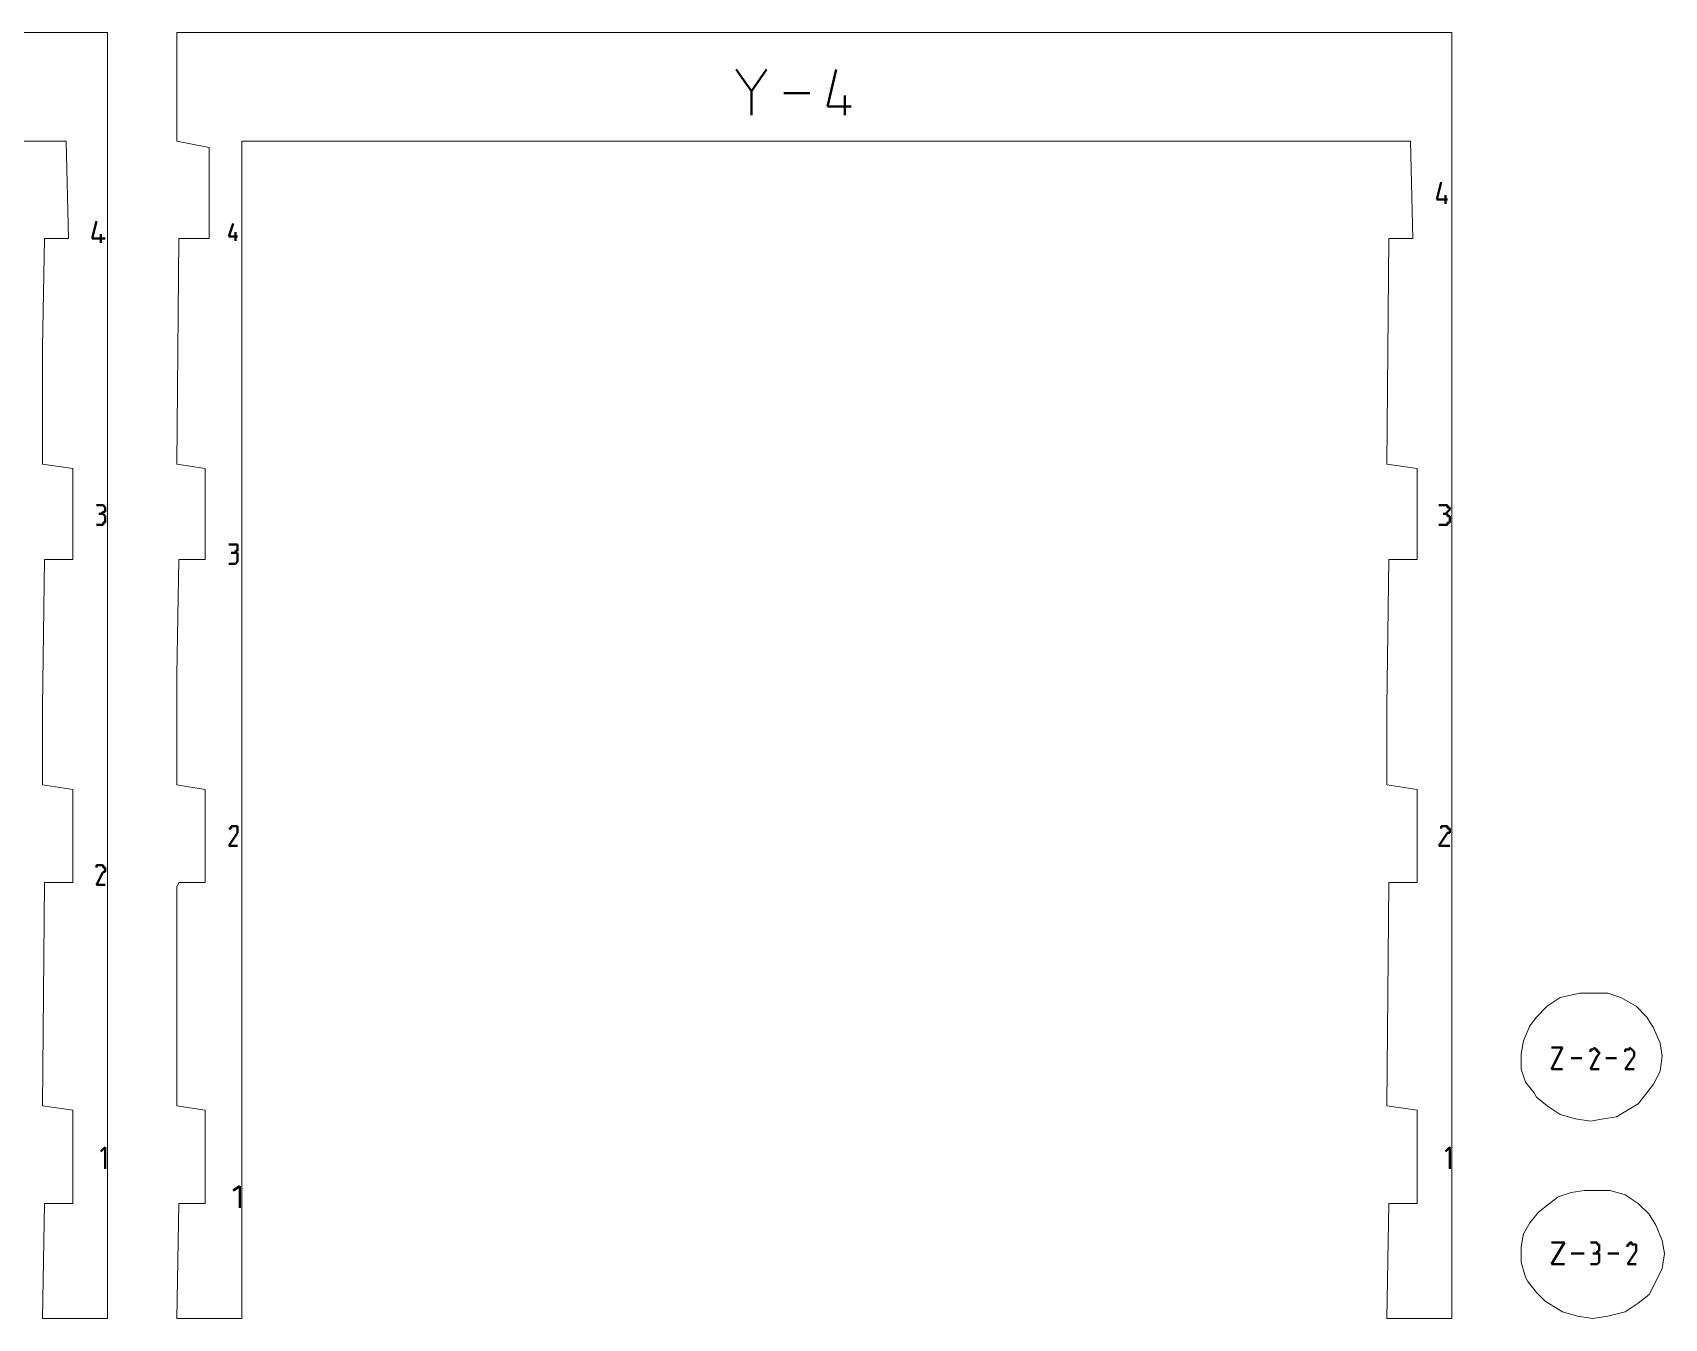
# Model space of a CAD drawing. Header units: centimetres. Extents: x -9.8 to 9.5, y -14.2 to 10.5.
# Drawn here: x 1.95 to 9.48, y -14.16 to -8.23 of the extents above; entities that cross this region are included whole.
import ezdxf

# ---------------------------------------------------------------- set-up
doc = ezdxf.new("R2010")
doc.units = ezdxf.units.CM
doc.header["$MEASUREMENT"] = 0
doc.layers.add('layer 1', color=7, linetype='Continuous')

msp = doc.modelspace()

# ---------------------------------------------------------------- linework, layer by layer
at = {"layer": 'layer 1', "color": 5, "lineweight": 13}
for points in [[(2.29588, -8.23401), (2.29588, -8.23401), (-2.14463, -8.23401), (-2.14463, -8.23401)], [(2.29588, -8.83408), (2.29588, -8.83408), (2.29588, -8.23401), (2.29588, -8.23401)], [(7.05626, -8.23401), (7.05626, -8.23401), (2.61576, -8.23401), (2.61576, -8.23401)], [(2.61576, -8.23401), (2.61576, -8.23401), (2.61576, -8.73407), (2.61576, -8.73407)], [(8.49639, -8.23401), (8.49639, -8.23401), (7.05626, -8.23401), (7.05626, -8.23401)], [(8.49639, -8.75391), (8.49639, -8.75391), (8.49639, -8.23401), (8.49639, -8.23401)], [(-3.28472, -8.73407), (-3.28472, -8.73407), (2.10591, -8.73407), (2.10591, -8.73407)], [(2.10591, -8.73407), (2.10591, -8.73407), (2.1157, -9.18413), (2.1157, -9.18413)], [(2.61576, -8.73407), (2.61576, -8.73407), (2.76578, -8.76397), (2.76578, -8.76397)], [(2.76578, -8.76397), (2.76578, -8.76397), (2.76578, -9.18413), (2.76578, -9.18413)], [(2.9158, -8.82403), (2.9158, -8.82403), (2.9158, -8.73407), (2.9158, -8.73407)], [(2.9158, -8.73407), (2.9158, -8.73407), (8.30615, -8.73407), (8.30615, -8.73407)], [(8.30615, -8.73407), (8.30615, -8.73407), (8.31621, -9.18413), (8.31621, -9.18413)], [(8.49639, -10.58404), (8.49639, -10.58404), (8.49639, -8.75391), (8.49639, -8.75391)], [(2.29588, -10.48402), (2.29588, -10.48402), (2.29588, -8.83408), (2.29588, -8.83408)], [(2.9158, -10.94414), (2.9158, -10.94414), (2.9158, -8.82403), (2.9158, -8.82403)], [(2.00589, -9.18413), (2.00589, -9.18413), (1.99584, -9.68419), (1.99584, -9.68419)], [(2.1157, -9.18413), (2.1157, -9.18413), (2.00589, -9.18413), (2.00589, -9.18413)], [(2.62581, -9.18413), (2.62581, -9.18413), (2.61576, -10.2242), (2.61576, -10.2242)], [(2.76578, -9.18413), (2.76578, -9.18413), (2.62581, -9.18413), (2.62581, -9.18413)], [(8.20614, -9.18413), (8.20614, -9.18413), (8.19635, -10.2242), (8.19635, -10.2242)], [(8.31621, -9.18413), (8.31621, -9.18413), (8.20614, -9.18413), (8.20614, -9.18413)], [(1.99584, -9.68419), (1.99584, -9.68419), (1.99584, -10.2242), (1.99584, -10.2242)], [(1.99584, -10.2242), (1.99584, -10.2242), (2.1358, -10.24405), (2.1358, -10.24405)], [(2.61576, -10.2242), (2.61576, -10.2242), (2.74593, -10.24405), (2.74593, -10.24405)], [(8.19635, -10.2242), (8.19635, -10.2242), (8.33631, -10.24405), (8.33631, -10.24405)], [(2.1358, -10.24405), (2.1358, -10.24405), (2.1358, -10.66421), (2.1358, -10.66421)], [(2.74593, -10.24405), (2.74593, -10.24405), (2.74593, -10.66421), (2.74593, -10.66421)], [(8.33631, -10.24405), (8.33631, -10.24405), (8.33631, -10.66421), (8.33631, -10.66421)], [(2.29588, -11.19417), (2.29588, -11.19417), (2.29588, -10.48402), (2.29588, -10.48402)], [(8.49639, -11.19417), (8.49639, -11.19417), (8.49639, -10.58404), (8.49639, -10.58404)], [(2.00589, -10.66421), (2.00589, -10.66421), (1.99584, -11.34419), (1.99584, -11.34419)], [(2.1358, -10.66421), (2.1358, -10.66421), (2.00589, -10.66421), (2.00589, -10.66421)], [(2.62581, -10.66421), (2.62581, -10.66421), (2.61576, -11.19417), (2.61576, -11.19417)], [(2.74593, -10.66421), (2.74593, -10.66421), (2.62581, -10.66421), (2.62581, -10.66421)], [(8.20614, -10.66421), (8.20614, -10.66421), (8.19635, -11.34419), (8.19635, -11.34419)], [(8.33631, -10.66421), (8.33631, -10.66421), (8.20614, -10.66421), (8.20614, -10.66421)], [(2.9158, -11.34419), (2.9158, -11.34419), (2.9158, -10.94414), (2.9158, -10.94414)], [(2.29588, -11.93421), (2.29588, -11.93421), (2.29588, -11.19417), (2.29588, -11.19417)], [(2.61576, -11.19417), (2.61576, -11.19417), (2.61576, -11.70402), (2.61576, -11.70402)], [(8.49639, -11.82414), (8.49639, -11.82414), (8.49639, -11.19417), (8.49639, -11.19417)], [(1.99584, -11.34419), (1.99584, -11.34419), (1.99584, -11.70402), (1.99584, -11.70402)], [(2.9158, -12.24403), (2.9158, -12.24403), (2.9158, -11.34419), (2.9158, -11.34419)], [(8.19635, -11.34419), (8.19635, -11.34419), (8.19635, -11.70402), (8.19635, -11.70402)], [(1.99584, -11.70402), (1.99584, -11.70402), (2.1358, -11.72413), (2.1358, -11.72413)], [(2.1358, -11.72413), (2.1358, -11.72413), (2.1358, -12.15407), (2.1358, -12.15407)], [(2.61576, -11.70402), (2.61576, -11.70402), (2.74593, -11.72413), (2.74593, -11.72413)], [(2.74593, -11.72413), (2.74593, -11.72413), (2.74593, -12.15407), (2.74593, -12.15407)], [(8.19635, -11.70402), (8.19635, -11.70402), (8.33631, -11.72413), (8.33631, -11.72413)], [(8.33631, -11.72413), (8.33631, -11.72413), (8.33631, -12.15407), (8.33631, -12.15407)], [(8.49639, -13.70427), (8.49639, -13.70427), (8.49639, -11.82414), (8.49639, -11.82414)], [(2.29588, -13.58415), (2.29588, -13.58415), (2.29588, -11.93421), (2.29588, -11.93421)], [(2.00589, -12.15407), (2.00589, -12.15407), (1.99584, -13.1841), (1.99584, -13.1841)], [(2.1358, -12.15407), (2.1358, -12.15407), (2.00589, -12.15407), (2.00589, -12.15407)], [(2.62581, -12.15407), (2.62581, -12.15407), (2.61576, -12.17418), (2.61576, -12.17418)], [(2.61576, -12.17418), (2.61576, -12.17418), (2.61576, -13.1841), (2.61576, -13.1841)], [(2.74593, -12.15407), (2.74593, -12.15407), (2.62581, -12.15407), (2.62581, -12.15407)], [(8.20614, -12.15407), (8.20614, -12.15407), (8.19635, -13.1841), (8.19635, -13.1841)], [(8.33631, -12.15407), (8.33631, -12.15407), (8.20614, -12.15407), (8.20614, -12.15407)], [(2.9158, -14.16411), (2.9158, -14.16411), (2.9158, -12.24403), (2.9158, -12.24403)], [(8.99618, -12.6843), (8.99618, -12.6843), (8.93639, -12.72425), (8.93639, -12.72425)], [(9.08641, -12.66419), (9.08641, -12.66419), (8.99618, -12.6843), (8.99618, -12.6843)], [(9.15626, -12.66419), (9.15626, -12.66419), (9.08641, -12.66419), (9.08641, -12.66419)], [(9.21632, -12.66419), (9.21632, -12.66419), (9.15626, -12.66419), (9.15626, -12.66419)], [(9.27638, -12.6843), (9.27638, -12.6843), (9.21632, -12.66419), (9.21632, -12.66419)], [(9.34623, -12.72425), (9.34623, -12.72425), (9.27638, -12.6843), (9.27638, -12.6843)], [(8.88638, -12.77426), (8.88638, -12.77426), (8.85622, -12.81421), (8.85622, -12.81421)], [(8.93639, -12.72425), (8.93639, -12.72425), (8.88638, -12.77426), (8.88638, -12.77426)], [(9.39623, -12.77426), (9.39623, -12.77426), (9.34623, -12.72425), (9.34623, -12.72425)], [(9.4264, -12.82426), (9.4264, -12.82426), (9.39623, -12.77426), (9.39623, -12.77426)], [(8.85622, -12.81421), (8.85622, -12.81421), (8.82632, -12.88406), (8.82632, -12.88406)], [(9.4563, -12.89411), (9.4563, -12.89411), (9.4264, -12.82426), (9.4264, -12.82426)], [(8.82632, -12.88406), (8.82632, -12.88406), (8.81627, -12.94412), (8.81627, -12.94412)], [(9.46635, -12.95417), (9.46635, -12.95417), (9.4563, -12.89411), (9.4563, -12.89411)], [(8.81627, -12.94412), (8.81627, -12.94412), (8.81627, -13.01424), (8.81627, -13.01424)], [(8.81627, -13.01424), (8.81627, -13.01424), (8.83638, -13.0743), (8.83638, -13.0743)], [(9.4563, -13.02429), (9.4563, -13.02429), (9.46635, -12.95417), (9.46635, -12.95417)], [(8.83638, -13.0743), (8.83638, -13.0743), (8.87633, -13.1243), (8.87633, -13.1243)], [(9.39623, -13.1243), (9.39623, -13.1243), (9.4264, -13.08409), (9.4264, -13.08409)], [(9.4264, -13.08409), (9.4264, -13.08409), (9.4563, -13.02429), (9.4563, -13.02429)], [(8.87633, -13.1243), (8.87633, -13.1243), (8.88638, -13.14415), (8.88638, -13.14415)], [(8.88638, -13.14415), (8.88638, -13.14415), (8.93639, -13.1841), (8.93639, -13.1841)], [(9.35628, -13.17431), (9.35628, -13.17431), (9.39623, -13.1243), (9.39623, -13.1243)], [(1.99584, -13.1841), (1.99584, -13.1841), (2.1358, -13.2042), (2.1358, -13.2042)], [(2.1358, -13.2042), (2.1358, -13.2042), (2.1358, -13.63415), (2.1358, -13.63415)], [(2.61576, -13.1841), (2.61576, -13.1841), (2.74593, -13.2042), (2.74593, -13.2042)], [(2.74593, -13.2042), (2.74593, -13.2042), (2.74593, -13.63415), (2.74593, -13.63415)], [(8.19635, -13.1841), (8.19635, -13.1841), (8.33631, -13.2042), (8.33631, -13.2042)], [(8.33631, -13.2042), (8.33631, -13.2042), (8.33631, -13.63415), (8.33631, -13.63415)], [(8.93639, -13.1841), (8.93639, -13.1841), (8.99618, -13.22431), (8.99618, -13.22431)], [(8.99618, -13.22431), (8.99618, -13.22431), (9.0663, -13.24416), (9.0663, -13.24416)], [(9.0663, -13.24416), (9.0663, -13.24416), (9.13641, -13.25421), (9.13641, -13.25421)], [(9.13641, -13.25421), (9.13641, -13.25421), (9.19621, -13.24416), (9.19621, -13.24416)], [(9.19621, -13.24416), (9.19621, -13.24416), (9.25627, -13.2341), (9.25627, -13.2341)], [(9.25627, -13.2341), (9.25627, -13.2341), (9.30628, -13.2042), (9.30628, -13.2042)], [(9.30628, -13.2042), (9.30628, -13.2042), (9.35628, -13.17431), (9.35628, -13.17431)], [(2.29588, -14.16411), (2.29588, -14.16411), (2.29588, -13.58415), (2.29588, -13.58415)], [(8.9864, -13.60425), (8.9864, -13.60425), (8.94644, -13.63415), (8.94644, -13.63415)], [(9.04619, -13.58415), (9.04619, -13.58415), (8.9864, -13.60425), (8.9864, -13.60425)], [(9.10625, -13.57409), (9.10625, -13.57409), (9.04619, -13.58415), (9.04619, -13.58415)], [(9.16631, -13.57409), (9.16631, -13.57409), (9.10625, -13.57409), (9.10625, -13.57409)], [(9.22637, -13.57409), (9.22637, -13.57409), (9.16631, -13.57409), (9.16631, -13.57409)], [(9.29622, -13.5942), (9.29622, -13.5942), (9.22637, -13.57409), (9.22637, -13.57409)], [(9.35628, -13.63415), (9.35628, -13.63415), (9.29622, -13.5942), (9.29622, -13.5942)], [(2.00589, -13.63415), (2.00589, -13.63415), (1.99584, -14.16411), (1.99584, -14.16411)], [(2.1358, -13.63415), (2.1358, -13.63415), (2.00589, -13.63415), (2.00589, -13.63415)], [(2.62581, -13.63415), (2.62581, -13.63415), (2.61576, -14.16411), (2.61576, -14.16411)], [(2.74593, -13.63415), (2.74593, -13.63415), (2.62581, -13.63415), (2.62581, -13.63415)], [(8.20614, -13.63415), (8.20614, -13.63415), (8.19635, -14.16411), (8.19635, -14.16411)], [(8.33631, -13.63415), (8.33631, -13.63415), (8.20614, -13.63415), (8.20614, -13.63415)], [(8.89644, -13.6741), (8.89644, -13.6741), (8.85622, -13.72411), (8.85622, -13.72411)], [(8.94644, -13.63415), (8.94644, -13.63415), (8.89644, -13.6741), (8.89644, -13.6741)], [(9.40629, -13.68416), (9.40629, -13.68416), (9.35628, -13.63415), (9.35628, -13.63415)], [(9.43645, -13.73417), (9.43645, -13.73417), (9.40629, -13.68416), (9.40629, -13.68416)], [(8.49639, -14.16411), (8.49639, -14.16411), (8.49639, -13.70427), (8.49639, -13.70427)], [(8.85622, -13.72411), (8.85622, -13.72411), (8.82632, -13.77412), (8.82632, -13.77412)], [(9.46635, -13.80428), (9.46635, -13.80428), (9.43645, -13.73417), (9.43645, -13.73417)], [(8.82632, -13.77412), (8.82632, -13.77412), (8.81627, -13.83418), (8.81627, -13.83418)], [(8.81627, -13.83418), (8.81627, -13.83418), (8.81627, -13.90429), (8.81627, -13.90429)], [(9.4764, -13.86434), (9.4764, -13.86434), (9.46635, -13.80428), (9.46635, -13.80428)], [(8.81627, -13.90429), (8.81627, -13.90429), (8.83638, -13.97414), (8.83638, -13.97414)], [(9.46635, -13.93419), (9.46635, -13.93419), (9.4764, -13.86434), (9.4764, -13.86434)], [(8.83638, -13.97414), (8.83638, -13.97414), (8.84643, -13.99425), (8.84643, -13.99425)], [(8.84643, -13.99425), (8.84643, -13.99425), (8.88638, -14.04426), (8.88638, -14.04426)], [(9.40629, -14.05431), (9.40629, -14.05431), (9.43645, -13.99425), (9.43645, -13.99425)], [(9.43645, -13.99425), (9.43645, -13.99425), (9.46635, -13.93419), (9.46635, -13.93419)], [(8.88638, -14.04426), (8.88638, -14.04426), (8.92633, -14.08421), (8.92633, -14.08421)], [(9.35628, -14.09426), (9.35628, -14.09426), (9.40629, -14.05431), (9.40629, -14.05431)], [(8.92633, -14.08421), (8.92633, -14.08421), (9.00624, -14.13422), (9.00624, -14.13422)], [(9.00624, -14.13422), (9.00624, -14.13422), (9.07635, -14.15432), (9.07635, -14.15432)], [(9.21632, -14.15432), (9.21632, -14.15432), (9.29622, -14.13422), (9.29622, -14.13422)], [(9.29622, -14.13422), (9.29622, -14.13422), (9.35628, -14.09426), (9.35628, -14.09426)], [(1.99584, -14.16411), (1.99584, -14.16411), (2.22576, -14.16411), (2.22576, -14.16411)], [(2.22576, -14.16411), (2.22576, -14.16411), (2.29588, -14.16411), (2.29588, -14.16411)], [(2.61576, -14.16411), (2.61576, -14.16411), (2.73588, -14.16411), (2.73588, -14.16411)], [(2.73588, -14.16411), (2.73588, -14.16411), (2.9158, -14.16411), (2.9158, -14.16411)], [(8.19635, -14.16411), (8.19635, -14.16411), (8.42627, -14.16411), (8.42627, -14.16411)], [(8.42627, -14.16411), (8.42627, -14.16411), (8.49639, -14.16411), (8.49639, -14.16411)], [(9.07635, -14.15432), (9.07635, -14.15432), (9.1462, -14.16411), (9.1462, -14.16411)], [(9.1462, -14.16411), (9.1462, -14.16411), (9.21632, -14.15432), (9.21632, -14.15432)]]:
    msp.add_open_spline(points, degree=3, dxfattribs=at)
at = {"layer": 'layer 1', "color": 1, "lineweight": 40}
for points in [[(5.26609, -8.50415), (5.26609, -8.50415), (5.19597, -8.40414), (5.19597, -8.40414)], [(5.33594, -8.40414), (5.33594, -8.40414), (5.26609, -8.50415), (5.26609, -8.50415)], [(5.61613, -8.574), (5.61613, -8.574), (5.65609, -8.40414), (5.65609, -8.40414)], [(5.26609, -8.49409), (5.26609, -8.49409), (5.26609, -8.61395), (5.26609, -8.61395)], [(5.53596, -8.51394), (5.53596, -8.51394), (5.41611, -8.51394), (5.41611, -8.51394)], [(5.7262, -8.574), (5.7262, -8.574), (5.61613, -8.574), (5.61613, -8.574)], [(5.69604, -8.61395), (5.69604, -8.61395), (5.69604, -8.52399), (5.69604, -8.52399)], [(8.42627, -9.00395), (8.42627, -9.00395), (8.44638, -8.92404), (8.44638, -8.92404)], [(8.47628, -9.00395), (8.47628, -9.00395), (8.42627, -9.00395), (8.42627, -9.00395)], [(8.46623, -9.02405), (8.46623, -9.02405), (8.46623, -8.9841), (8.46623, -8.9841)], [(2.22576, -9.18413), (2.22576, -9.18413), (2.24587, -9.10396), (2.24587, -9.10396)], [(2.26571, -9.20397), (2.26571, -9.20397), (2.26571, -9.16402), (2.26571, -9.16402)], [(2.85574, -9.17407), (2.85574, -9.17407), (2.87584, -9.11401), (2.87584, -9.11401)], [(2.89595, -9.17407), (2.89595, -9.17407), (2.85574, -9.17407), (2.85574, -9.17407)], [(2.8859, -9.19392), (2.8859, -9.19392), (2.8859, -9.15396), (2.8859, -9.15396)], [(2.28582, -9.18413), (2.28582, -9.18413), (2.22576, -9.18413), (2.22576, -9.18413)], [(2.26571, -10.41417), (2.26571, -10.41417), (2.24587, -10.41417), (2.24587, -10.41417)], [(2.26571, -10.45413), (2.26571, -10.45413), (2.25592, -10.45413), (2.25592, -10.45413)], [(2.25592, -10.45413), (2.25592, -10.45413), (2.26571, -10.45413), (2.26571, -10.45413)], [(2.27577, -10.41417), (2.27577, -10.41417), (2.26571, -10.41417), (2.26571, -10.41417)], [(2.26571, -10.41417), (2.26571, -10.41417), (2.26571, -10.41417), (2.26571, -10.41417)], [(2.26571, -10.41417), (2.26571, -10.41417), (2.26571, -10.41417), (2.26571, -10.41417)], [(2.26571, -10.45413), (2.26571, -10.45413), (2.27577, -10.44407), (2.27577, -10.44407)], [(2.27577, -10.45413), (2.27577, -10.45413), (2.26571, -10.45413), (2.26571, -10.45413)], [(2.26571, -10.45413), (2.26571, -10.45413), (2.26571, -10.45413), (2.26571, -10.45413)], [(2.26571, -10.45413), (2.26571, -10.45413), (2.26571, -10.45413), (2.26571, -10.45413)], [(2.26571, -10.45413), (2.26571, -10.45413), (2.26571, -10.45413), (2.26571, -10.45413)], [(2.26571, -10.45413), (2.26571, -10.45413), (2.26571, -10.45413), (2.26571, -10.45413)], [(2.26571, -10.45413), (2.26571, -10.45413), (2.26571, -10.45413), (2.26571, -10.45413)], [(2.28582, -10.42396), (2.28582, -10.42396), (2.27577, -10.41417), (2.27577, -10.41417)], [(2.27577, -10.41417), (2.27577, -10.41417), (2.27577, -10.41417), (2.27577, -10.41417)], [(2.27577, -10.41417), (2.27577, -10.41417), (2.27577, -10.41417), (2.27577, -10.41417)], [(2.27577, -10.44407), (2.27577, -10.44407), (2.27577, -10.44407), (2.27577, -10.44407)], [(2.27577, -10.44407), (2.27577, -10.44407), (2.27577, -10.44407), (2.27577, -10.44407)], [(2.27577, -10.44407), (2.27577, -10.44407), (2.28582, -10.44407), (2.28582, -10.44407)], [(2.28582, -10.46418), (2.28582, -10.46418), (2.27577, -10.45413), (2.27577, -10.45413)], [(2.27577, -10.45413), (2.27577, -10.45413), (2.27577, -10.45413), (2.27577, -10.45413)], [(2.27577, -10.45413), (2.27577, -10.45413), (2.27577, -10.45413), (2.27577, -10.45413)], [(2.28582, -10.43402), (2.28582, -10.43402), (2.28582, -10.42396), (2.28582, -10.42396)], [(2.28582, -10.42396), (2.28582, -10.42396), (2.28582, -10.42396), (2.28582, -10.42396)], [(2.28582, -10.42396), (2.28582, -10.42396), (2.28582, -10.42396), (2.28582, -10.42396)], [(2.28582, -10.44407), (2.28582, -10.44407), (2.28582, -10.43402), (2.28582, -10.43402)], [(2.28582, -10.43402), (2.28582, -10.43402), (2.28582, -10.43402), (2.28582, -10.43402)], [(2.28582, -10.43402), (2.28582, -10.43402), (2.28582, -10.43402), (2.28582, -10.43402)], [(2.28582, -10.43402), (2.28582, -10.43402), (2.28582, -10.43402), (2.28582, -10.43402)], [(8.46623, -10.41417), (8.46623, -10.41417), (8.43633, -10.41417), (8.43633, -10.41417)], [(8.46623, -10.45413), (8.46623, -10.45413), (8.45617, -10.45413), (8.45617, -10.45413)], [(8.45617, -10.45413), (8.45617, -10.45413), (8.46623, -10.45413), (8.46623, -10.45413)], [(8.47628, -10.41417), (8.47628, -10.41417), (8.46623, -10.41417), (8.46623, -10.41417)], [(8.46623, -10.41417), (8.46623, -10.41417), (8.46623, -10.41417), (8.46623, -10.41417)], [(8.46623, -10.41417), (8.46623, -10.41417), (8.46623, -10.41417), (8.46623, -10.41417)], [(8.46623, -10.45413), (8.46623, -10.45413), (8.47628, -10.44407), (8.47628, -10.44407)], [(8.47628, -10.45413), (8.47628, -10.45413), (8.46623, -10.45413), (8.46623, -10.45413)], [(8.46623, -10.45413), (8.46623, -10.45413), (8.46623, -10.45413), (8.46623, -10.45413)], [(8.46623, -10.45413), (8.46623, -10.45413), (8.46623, -10.45413), (8.46623, -10.45413)], [(8.46623, -10.45413), (8.46623, -10.45413), (8.46623, -10.45413), (8.46623, -10.45413)], [(8.46623, -10.45413), (8.46623, -10.45413), (8.46623, -10.45413), (8.46623, -10.45413)], [(8.46623, -10.45413), (8.46623, -10.45413), (8.46623, -10.45413), (8.46623, -10.45413)], [(8.47628, -10.42396), (8.47628, -10.42396), (8.47628, -10.41417), (8.47628, -10.41417)], [(8.47628, -10.41417), (8.47628, -10.41417), (8.47628, -10.41417), (8.47628, -10.41417)], [(8.47628, -10.41417), (8.47628, -10.41417), (8.47628, -10.41417), (8.47628, -10.41417)], [(8.48633, -10.42396), (8.48633, -10.42396), (8.47628, -10.42396), (8.47628, -10.42396)], [(8.47628, -10.44407), (8.47628, -10.44407), (8.48633, -10.43402), (8.48633, -10.43402)], [(8.47628, -10.44407), (8.47628, -10.44407), (8.47628, -10.44407), (8.47628, -10.44407)], [(8.47628, -10.44407), (8.47628, -10.44407), (8.47628, -10.44407), (8.47628, -10.44407)], [(8.47628, -10.44407), (8.47628, -10.44407), (8.47628, -10.44407), (8.47628, -10.44407)], [(8.47628, -10.46418), (8.47628, -10.46418), (8.47628, -10.45413), (8.47628, -10.45413)], [(8.47628, -10.45413), (8.47628, -10.45413), (8.47628, -10.45413), (8.47628, -10.45413)], [(8.47628, -10.45413), (8.47628, -10.45413), (8.47628, -10.45413), (8.47628, -10.45413)], [(8.48633, -10.43402), (8.48633, -10.43402), (8.48633, -10.42396), (8.48633, -10.42396)], [(8.48633, -10.42396), (8.48633, -10.42396), (8.48633, -10.42396), (8.48633, -10.42396)], [(8.48633, -10.43402), (8.48633, -10.43402), (8.48633, -10.43402), (8.48633, -10.43402)], [(8.48633, -10.43402), (8.48633, -10.43402), (8.48633, -10.43402), (8.48633, -10.43402)], [(8.48633, -10.43402), (8.48633, -10.43402), (8.48633, -10.43402), (8.48633, -10.43402)], [(2.24587, -10.50413), (2.24587, -10.50413), (2.26571, -10.50413), (2.26571, -10.50413)], [(2.26571, -10.50413), (2.26571, -10.50413), (2.26571, -10.50413), (2.26571, -10.50413)], [(2.26571, -10.50413), (2.26571, -10.50413), (2.26571, -10.50413), (2.26571, -10.50413)], [(2.26571, -10.50413), (2.26571, -10.50413), (2.26571, -10.50413), (2.26571, -10.50413)], [(2.26571, -10.50413), (2.26571, -10.50413), (2.27577, -10.50413), (2.27577, -10.50413)], [(2.27577, -10.50413), (2.27577, -10.50413), (2.27577, -10.49408), (2.27577, -10.49408)], [(2.27577, -10.49408), (2.27577, -10.49408), (2.27577, -10.49408), (2.27577, -10.49408)], [(2.27577, -10.49408), (2.27577, -10.49408), (2.28582, -10.49408), (2.28582, -10.49408)], [(2.28582, -10.47397), (2.28582, -10.47397), (2.28582, -10.46418), (2.28582, -10.46418)], [(2.28582, -10.46418), (2.28582, -10.46418), (2.28582, -10.46418), (2.28582, -10.46418)], [(2.28582, -10.46418), (2.28582, -10.46418), (2.28582, -10.46418), (2.28582, -10.46418)], [(2.28582, -10.48402), (2.28582, -10.48402), (2.28582, -10.47397), (2.28582, -10.47397)], [(2.28582, -10.47397), (2.28582, -10.47397), (2.28582, -10.47397), (2.28582, -10.47397)], [(2.28582, -10.49408), (2.28582, -10.49408), (2.28582, -10.48402), (2.28582, -10.48402)], [(2.28582, -10.48402), (2.28582, -10.48402), (2.28582, -10.48402), (2.28582, -10.48402)], [(2.28582, -10.49408), (2.28582, -10.49408), (2.28582, -10.49408), (2.28582, -10.49408)], [(8.43633, -10.50413), (8.43633, -10.50413), (8.46623, -10.50413), (8.46623, -10.50413)], [(8.46623, -10.50413), (8.46623, -10.50413), (8.46623, -10.50413), (8.46623, -10.50413)], [(8.46623, -10.50413), (8.46623, -10.50413), (8.46623, -10.50413), (8.46623, -10.50413)], [(8.46623, -10.50413), (8.46623, -10.50413), (8.46623, -10.50413), (8.46623, -10.50413)], [(8.46623, -10.50413), (8.46623, -10.50413), (8.47628, -10.50413), (8.47628, -10.50413)], [(8.48633, -10.46418), (8.48633, -10.46418), (8.47628, -10.46418), (8.47628, -10.46418)], [(8.47628, -10.50413), (8.47628, -10.50413), (8.47628, -10.49408), (8.47628, -10.49408)], [(8.47628, -10.49408), (8.47628, -10.49408), (8.47628, -10.49408), (8.47628, -10.49408)], [(8.47628, -10.49408), (8.47628, -10.49408), (8.47628, -10.49408), (8.47628, -10.49408)], [(8.47628, -10.49408), (8.47628, -10.49408), (8.48633, -10.49408), (8.48633, -10.49408)], [(8.48633, -10.47397), (8.48633, -10.47397), (8.48633, -10.46418), (8.48633, -10.46418)], [(8.48633, -10.46418), (8.48633, -10.46418), (8.48633, -10.46418), (8.48633, -10.46418)], [(8.48633, -10.48402), (8.48633, -10.48402), (8.48633, -10.47397), (8.48633, -10.47397)], [(8.48633, -10.47397), (8.48633, -10.47397), (8.48633, -10.47397), (8.48633, -10.47397)], [(8.48633, -10.49408), (8.48633, -10.49408), (8.48633, -10.48402), (8.48633, -10.48402)], [(8.48633, -10.48402), (8.48633, -10.48402), (8.48633, -10.48402), (8.48633, -10.48402)], [(2.87584, -10.59409), (2.87584, -10.59409), (2.85574, -10.59409), (2.85574, -10.59409)], [(2.8859, -10.59409), (2.8859, -10.59409), (2.87584, -10.59409), (2.87584, -10.59409)], [(2.89595, -10.59409), (2.89595, -10.59409), (2.8859, -10.59409), (2.8859, -10.59409)], [(2.8859, -10.59409), (2.8859, -10.59409), (2.8859, -10.59409), (2.8859, -10.59409)], [(2.8859, -10.59409), (2.8859, -10.59409), (2.8859, -10.59409), (2.8859, -10.59409)], [(2.89595, -10.60414), (2.89595, -10.60414), (2.89595, -10.59409), (2.89595, -10.59409)], [(2.89595, -10.59409), (2.89595, -10.59409), (2.89595, -10.59409), (2.89595, -10.59409)], [(2.89595, -10.6142), (2.89595, -10.6142), (2.89595, -10.60414), (2.89595, -10.60414)], [(2.89595, -10.60414), (2.89595, -10.60414), (2.89595, -10.60414), (2.89595, -10.60414)], [(2.89595, -10.60414), (2.89595, -10.60414), (2.89595, -10.60414), (2.89595, -10.60414)], [(2.85574, -10.68405), (2.85574, -10.68405), (2.87584, -10.68405), (2.87584, -10.68405)], [(2.87584, -10.63404), (2.87584, -10.63404), (2.86579, -10.63404), (2.86579, -10.63404)], [(2.86579, -10.63404), (2.86579, -10.63404), (2.87584, -10.63404), (2.87584, -10.63404)], [(2.8859, -10.63404), (2.8859, -10.63404), (2.87584, -10.63404), (2.87584, -10.63404)], [(2.87584, -10.63404), (2.87584, -10.63404), (2.87584, -10.63404), (2.87584, -10.63404)], [(2.87584, -10.63404), (2.87584, -10.63404), (2.8859, -10.63404), (2.8859, -10.63404)], [(2.87584, -10.68405), (2.87584, -10.68405), (2.87584, -10.68405), (2.87584, -10.68405)], [(2.87584, -10.68405), (2.87584, -10.68405), (2.8859, -10.68405), (2.8859, -10.68405)], [(2.8859, -10.63404), (2.8859, -10.63404), (2.8859, -10.62399), (2.8859, -10.62399)], [(2.8859, -10.62399), (2.8859, -10.62399), (2.89595, -10.62399), (2.89595, -10.62399)], [(2.89595, -10.63404), (2.89595, -10.63404), (2.8859, -10.63404), (2.8859, -10.63404)], [(2.8859, -10.63404), (2.8859, -10.63404), (2.8859, -10.63404), (2.8859, -10.63404)], [(2.8859, -10.63404), (2.8859, -10.63404), (2.8859, -10.63404), (2.8859, -10.63404)], [(2.8859, -10.63404), (2.8859, -10.63404), (2.8859, -10.63404), (2.8859, -10.63404)], [(2.8859, -10.68405), (2.8859, -10.68405), (2.89595, -10.674), (2.89595, -10.674)], [(2.8859, -10.68405), (2.8859, -10.68405), (2.8859, -10.68405), (2.8859, -10.68405)], [(2.8859, -10.68405), (2.8859, -10.68405), (2.8859, -10.68405), (2.8859, -10.68405)], [(2.89595, -10.62399), (2.89595, -10.62399), (2.89595, -10.6142), (2.89595, -10.6142)], [(2.89595, -10.6142), (2.89595, -10.6142), (2.89595, -10.6142), (2.89595, -10.6142)], [(2.89595, -10.6142), (2.89595, -10.6142), (2.89595, -10.6142), (2.89595, -10.6142)], [(2.89595, -10.6142), (2.89595, -10.6142), (2.89595, -10.6142), (2.89595, -10.6142)], [(2.89595, -10.62399), (2.89595, -10.62399), (2.89595, -10.62399), (2.89595, -10.62399)], [(2.89595, -10.62399), (2.89595, -10.62399), (2.89595, -10.62399), (2.89595, -10.62399)], [(2.89595, -10.6441), (2.89595, -10.6441), (2.89595, -10.63404), (2.89595, -10.63404)], [(2.89595, -10.63404), (2.89595, -10.63404), (2.89595, -10.63404), (2.89595, -10.63404)], [(2.89595, -10.65415), (2.89595, -10.65415), (2.89595, -10.6441), (2.89595, -10.6441)], [(2.89595, -10.6441), (2.89595, -10.6441), (2.89595, -10.6441), (2.89595, -10.6441)], [(2.89595, -10.6441), (2.89595, -10.6441), (2.89595, -10.6441), (2.89595, -10.6441)], [(2.89595, -10.66421), (2.89595, -10.66421), (2.89595, -10.65415), (2.89595, -10.65415)], [(2.89595, -10.65415), (2.89595, -10.65415), (2.89595, -10.65415), (2.89595, -10.65415)], [(2.89595, -10.674), (2.89595, -10.674), (2.89595, -10.66421), (2.89595, -10.66421)], [(2.89595, -10.66421), (2.89595, -10.66421), (2.89595, -10.66421), (2.89595, -10.66421)], [(2.89595, -10.674), (2.89595, -10.674), (2.89595, -10.674), (2.89595, -10.674)], [(2.89595, -10.674), (2.89595, -10.674), (2.89595, -10.674), (2.89595, -10.674)], [(2.89595, -10.674), (2.89595, -10.674), (2.89595, -10.674), (2.89595, -10.674)], [(2.86579, -11.90404), (2.86579, -11.90404), (2.85574, -11.90404), (2.85574, -11.90404)], [(2.85574, -11.98421), (2.85574, -11.98421), (2.89595, -11.92415), (2.89595, -11.92415)], [(2.87584, -11.89425), (2.87584, -11.89425), (2.86579, -11.89425), (2.86579, -11.89425)], [(2.86579, -11.89425), (2.86579, -11.89425), (2.86579, -11.89425), (2.86579, -11.89425)], [(2.86579, -11.89425), (2.86579, -11.89425), (2.86579, -11.90404), (2.86579, -11.90404)], [(2.86579, -11.90404), (2.86579, -11.90404), (2.86579, -11.90404), (2.86579, -11.90404)], [(2.8859, -11.89425), (2.8859, -11.89425), (2.87584, -11.89425), (2.87584, -11.89425)], [(2.87584, -11.89425), (2.87584, -11.89425), (2.87584, -11.89425), (2.87584, -11.89425)], [(2.87584, -11.89425), (2.87584, -11.89425), (2.87584, -11.89425), (2.87584, -11.89425)], [(2.89595, -11.89425), (2.89595, -11.89425), (2.8859, -11.89425), (2.8859, -11.89425)], [(2.8859, -11.89425), (2.8859, -11.89425), (2.8859, -11.89425), (2.8859, -11.89425)], [(2.8859, -11.89425), (2.8859, -11.89425), (2.8859, -11.89425), (2.8859, -11.89425)], [(2.8859, -11.89425), (2.8859, -11.89425), (2.8859, -11.89425), (2.8859, -11.89425)], [(2.89595, -11.90404), (2.89595, -11.90404), (2.89595, -11.89425), (2.89595, -11.89425)], [(2.89595, -11.9141), (2.89595, -11.9141), (2.89595, -11.90404), (2.89595, -11.90404)], [(2.89595, -11.90404), (2.89595, -11.90404), (2.89595, -11.90404), (2.89595, -11.90404)], [(2.89595, -11.90404), (2.89595, -11.90404), (2.89595, -11.90404), (2.89595, -11.90404)], [(2.89595, -11.92415), (2.89595, -11.92415), (2.89595, -11.9141), (2.89595, -11.9141)], [(2.89595, -11.9141), (2.89595, -11.9141), (2.89595, -11.9141), (2.89595, -11.9141)], [(2.89595, -11.9141), (2.89595, -11.9141), (2.89595, -11.9141), (2.89595, -11.9141)], [(2.89595, -11.92415), (2.89595, -11.92415), (2.89595, -11.92415), (2.89595, -11.92415)], [(2.89595, -11.92415), (2.89595, -11.92415), (2.89595, -11.92415), (2.89595, -11.92415)], [(2.89595, -11.92415), (2.89595, -11.92415), (2.89595, -11.92415), (2.89595, -11.92415)], [(2.89595, -11.92415), (2.89595, -11.92415), (2.89595, -11.92415), (2.89595, -11.92415)], [(2.89595, -11.92415), (2.89595, -11.92415), (2.89595, -11.92415), (2.89595, -11.92415)], [(2.89595, -11.92415), (2.89595, -11.92415), (2.89595, -11.92415), (2.89595, -11.92415)], [(2.89595, -11.92415), (2.89595, -11.92415), (2.89595, -11.92415), (2.89595, -11.92415)], [(2.89595, -11.92415), (2.89595, -11.92415), (2.89595, -11.92415), (2.89595, -11.92415)], [(2.89595, -11.92415), (2.89595, -11.92415), (2.89595, -11.92415), (2.89595, -11.92415)], [(2.89595, -11.92415), (2.89595, -11.92415), (2.89595, -11.92415), (2.89595, -11.92415)], [(2.89595, -11.92415), (2.89595, -11.92415), (2.89595, -11.92415), (2.89595, -11.92415)], [(2.89595, -11.92415), (2.89595, -11.92415), (2.89595, -11.92415), (2.89595, -11.92415)], [(8.43633, -11.98421), (8.43633, -11.98421), (8.47628, -11.92415), (8.47628, -11.92415)], [(8.45617, -11.89425), (8.45617, -11.89425), (8.44638, -11.89425), (8.44638, -11.89425)], [(8.44638, -11.89425), (8.44638, -11.89425), (8.44638, -11.90404), (8.44638, -11.90404)], [(8.44638, -11.90404), (8.44638, -11.90404), (8.44638, -11.90404), (8.44638, -11.90404)], [(8.44638, -11.90404), (8.44638, -11.90404), (8.44638, -11.90404), (8.44638, -11.90404)], [(8.46623, -11.89425), (8.46623, -11.89425), (8.45617, -11.89425), (8.45617, -11.89425)], [(8.45617, -11.89425), (8.45617, -11.89425), (8.45617, -11.89425), (8.45617, -11.89425)], [(8.45617, -11.89425), (8.45617, -11.89425), (8.45617, -11.89425), (8.45617, -11.89425)], [(8.47628, -11.89425), (8.47628, -11.89425), (8.46623, -11.89425), (8.46623, -11.89425)], [(8.46623, -11.89425), (8.46623, -11.89425), (8.46623, -11.89425), (8.46623, -11.89425)], [(8.46623, -11.89425), (8.46623, -11.89425), (8.46623, -11.89425), (8.46623, -11.89425)], [(8.47628, -11.90404), (8.47628, -11.90404), (8.47628, -11.89425), (8.47628, -11.89425)], [(8.47628, -11.89425), (8.47628, -11.89425), (8.47628, -11.89425), (8.47628, -11.89425)], [(8.47628, -11.89425), (8.47628, -11.89425), (8.47628, -11.89425), (8.47628, -11.89425)], [(8.48633, -11.90404), (8.48633, -11.90404), (8.47628, -11.90404), (8.47628, -11.90404)], [(8.47628, -11.90404), (8.47628, -11.90404), (8.47628, -11.90404), (8.47628, -11.90404)], [(8.47628, -11.92415), (8.47628, -11.92415), (8.47628, -11.92415), (8.47628, -11.92415)], [(8.47628, -11.92415), (8.47628, -11.92415), (8.47628, -11.92415), (8.47628, -11.92415)], [(8.47628, -11.92415), (8.47628, -11.92415), (8.47628, -11.92415), (8.47628, -11.92415)], [(8.47628, -11.92415), (8.47628, -11.92415), (8.47628, -11.92415), (8.47628, -11.92415)], [(8.47628, -11.92415), (8.47628, -11.92415), (8.47628, -11.92415), (8.47628, -11.92415)], [(8.47628, -11.92415), (8.47628, -11.92415), (8.47628, -11.92415), (8.47628, -11.92415)], [(8.47628, -11.92415), (8.47628, -11.92415), (8.47628, -11.92415), (8.47628, -11.92415)], [(8.47628, -11.92415), (8.47628, -11.92415), (8.47628, -11.92415), (8.47628, -11.92415)], [(8.47628, -11.92415), (8.47628, -11.92415), (8.47628, -11.92415), (8.47628, -11.92415)], [(8.47628, -11.92415), (8.47628, -11.92415), (8.47628, -11.92415), (8.47628, -11.92415)], [(8.47628, -11.92415), (8.47628, -11.92415), (8.47628, -11.92415), (8.47628, -11.92415)], [(8.47628, -11.92415), (8.47628, -11.92415), (8.48633, -11.92415), (8.48633, -11.92415)], [(8.48633, -11.9141), (8.48633, -11.9141), (8.48633, -11.90404), (8.48633, -11.90404)], [(8.48633, -11.90404), (8.48633, -11.90404), (8.48633, -11.90404), (8.48633, -11.90404)], [(8.48633, -11.92415), (8.48633, -11.92415), (8.48633, -11.9141), (8.48633, -11.9141)], [(8.48633, -11.9141), (8.48633, -11.9141), (8.48633, -11.9141), (8.48633, -11.9141)], [(2.89595, -11.98421), (2.89595, -11.98421), (2.85574, -11.98421), (2.85574, -11.98421)], [(8.48633, -11.98421), (8.48633, -11.98421), (8.43633, -11.98421), (8.43633, -11.98421)], [(2.25592, -12.07417), (2.25592, -12.07417), (2.24587, -12.07417), (2.24587, -12.07417)], [(2.24587, -12.07417), (2.24587, -12.07417), (2.24587, -12.08422), (2.24587, -12.08422)], [(2.24587, -12.08422), (2.24587, -12.08422), (2.24587, -12.08422), (2.24587, -12.08422)], [(2.24587, -12.08422), (2.24587, -12.08422), (2.24587, -12.08422), (2.24587, -12.08422)], [(2.24587, -12.16413), (2.24587, -12.16413), (2.27577, -12.10407), (2.27577, -12.10407)], [(2.26571, -12.07417), (2.26571, -12.07417), (2.25592, -12.07417), (2.25592, -12.07417)], [(2.25592, -12.07417), (2.25592, -12.07417), (2.25592, -12.07417), (2.25592, -12.07417)], [(2.25592, -12.07417), (2.25592, -12.07417), (2.25592, -12.07417), (2.25592, -12.07417)], [(2.27577, -12.07417), (2.27577, -12.07417), (2.26571, -12.07417), (2.26571, -12.07417)], [(2.26571, -12.07417), (2.26571, -12.07417), (2.26571, -12.07417), (2.26571, -12.07417)], [(2.26571, -12.07417), (2.26571, -12.07417), (2.26571, -12.07417), (2.26571, -12.07417)], [(2.27577, -12.08422), (2.27577, -12.08422), (2.27577, -12.07417), (2.27577, -12.07417)], [(2.27577, -12.07417), (2.27577, -12.07417), (2.27577, -12.07417), (2.27577, -12.07417)], [(2.27577, -12.07417), (2.27577, -12.07417), (2.27577, -12.07417), (2.27577, -12.07417)], [(2.28582, -12.08422), (2.28582, -12.08422), (2.27577, -12.08422), (2.27577, -12.08422)], [(2.27577, -12.10407), (2.27577, -12.10407), (2.27577, -12.10407), (2.27577, -12.10407)], [(2.27577, -12.10407), (2.27577, -12.10407), (2.27577, -12.10407), (2.27577, -12.10407)], [(2.27577, -12.10407), (2.27577, -12.10407), (2.27577, -12.10407), (2.27577, -12.10407)], [(2.27577, -12.10407), (2.27577, -12.10407), (2.27577, -12.10407), (2.27577, -12.10407)], [(2.27577, -12.10407), (2.27577, -12.10407), (2.27577, -12.10407), (2.27577, -12.10407)], [(2.27577, -12.10407), (2.27577, -12.10407), (2.27577, -12.10407), (2.27577, -12.10407)], [(2.27577, -12.10407), (2.27577, -12.10407), (2.27577, -12.10407), (2.27577, -12.10407)], [(2.27577, -12.10407), (2.27577, -12.10407), (2.28582, -12.10407), (2.28582, -12.10407)], [(2.28582, -12.09428), (2.28582, -12.09428), (2.28582, -12.08422), (2.28582, -12.08422)], [(2.28582, -12.08422), (2.28582, -12.08422), (2.28582, -12.08422), (2.28582, -12.08422)], [(2.28582, -12.10407), (2.28582, -12.10407), (2.28582, -12.09428), (2.28582, -12.09428)], [(2.28582, -12.09428), (2.28582, -12.09428), (2.28582, -12.09428), (2.28582, -12.09428)], [(2.28582, -12.09428), (2.28582, -12.09428), (2.28582, -12.09428), (2.28582, -12.09428)], [(2.28582, -12.10407), (2.28582, -12.10407), (2.28582, -12.10407), (2.28582, -12.10407)], [(2.28582, -12.10407), (2.28582, -12.10407), (2.28582, -12.10407), (2.28582, -12.10407)], [(2.28582, -12.10407), (2.28582, -12.10407), (2.28582, -12.10407), (2.28582, -12.10407)], [(2.28582, -12.10407), (2.28582, -12.10407), (2.28582, -12.10407), (2.28582, -12.10407)], [(2.28582, -12.16413), (2.28582, -12.16413), (2.24587, -12.16413), (2.24587, -12.16413)], [(8.95623, -13.01424), (8.95623, -13.01424), (9.00624, -12.91422), (9.00624, -12.91422)], [(9.00624, -12.91422), (9.00624, -12.91422), (8.95623, -12.91422), (8.95623, -12.91422)], [(9.1462, -12.92428), (9.1462, -12.92428), (9.13641, -12.92428), (9.13641, -12.92428)], [(9.13641, -12.92428), (9.13641, -12.92428), (9.13641, -12.92428), (9.13641, -12.92428)], [(9.13641, -12.92428), (9.13641, -12.92428), (9.13641, -12.93407), (9.13641, -12.93407)], [(9.13641, -12.93407), (9.13641, -12.93407), (9.13641, -12.93407), (9.13641, -12.93407)], [(9.15626, -12.91422), (9.15626, -12.91422), (9.1462, -12.92428), (9.1462, -12.92428)], [(9.1462, -12.92428), (9.1462, -12.92428), (9.1462, -12.92428), (9.1462, -12.92428)], [(9.1462, -12.92428), (9.1462, -12.92428), (9.1462, -12.92428), (9.1462, -12.92428)], [(9.15626, -12.92428), (9.15626, -12.92428), (9.15626, -12.91422), (9.15626, -12.91422)], [(9.15626, -12.91422), (9.15626, -12.91422), (9.15626, -12.91422), (9.15626, -12.91422)], [(9.16631, -12.92428), (9.16631, -12.92428), (9.15626, -12.92428), (9.15626, -12.92428)], [(9.16631, -12.93407), (9.16631, -12.93407), (9.16631, -12.92428), (9.16631, -12.92428)], [(9.16631, -12.92428), (9.16631, -12.92428), (9.16631, -12.92428), (9.16631, -12.92428)], [(9.16631, -12.92428), (9.16631, -12.92428), (9.16631, -12.92428), (9.16631, -12.92428)], [(9.16631, -12.92428), (9.16631, -12.92428), (9.16631, -12.92428), (9.16631, -12.92428)], [(9.17637, -12.93407), (9.17637, -12.93407), (9.16631, -12.93407), (9.16631, -12.93407)], [(9.17637, -12.94412), (9.17637, -12.94412), (9.17637, -12.93407), (9.17637, -12.93407)], [(9.17637, -12.93407), (9.17637, -12.93407), (9.17637, -12.93407), (9.17637, -12.93407)], [(9.30628, -12.92428), (9.30628, -12.92428), (9.29622, -12.92428), (9.29622, -12.92428)], [(9.29622, -12.92428), (9.29622, -12.92428), (9.29622, -12.93407), (9.29622, -12.93407)], [(9.29622, -12.93407), (9.29622, -12.93407), (9.29622, -12.93407), (9.29622, -12.93407)], [(9.31633, -12.92428), (9.31633, -12.92428), (9.30628, -12.92428), (9.30628, -12.92428)], [(9.30628, -12.92428), (9.30628, -12.92428), (9.30628, -12.92428), (9.30628, -12.92428)], [(9.30628, -12.92428), (9.30628, -12.92428), (9.30628, -12.92428), (9.30628, -12.92428)], [(9.32638, -12.92428), (9.32638, -12.92428), (9.31633, -12.91422), (9.31633, -12.91422)], [(9.31633, -12.91422), (9.31633, -12.91422), (9.31633, -12.91422), (9.31633, -12.91422)], [(9.31633, -12.91422), (9.31633, -12.91422), (9.31633, -12.92428), (9.31633, -12.92428)], [(9.33644, -12.93407), (9.33644, -12.93407), (9.32638, -12.92428), (9.32638, -12.92428)], [(9.32638, -12.92428), (9.32638, -12.92428), (9.32638, -12.92428), (9.32638, -12.92428)], [(9.32638, -12.92428), (9.32638, -12.92428), (9.32638, -12.92428), (9.32638, -12.92428)], [(9.32638, -12.92428), (9.32638, -12.92428), (9.32638, -12.92428), (9.32638, -12.92428)], [(9.32638, -12.92428), (9.32638, -12.92428), (9.32638, -12.92428), (9.32638, -12.92428)], [(9.33644, -12.94412), (9.33644, -12.94412), (9.33644, -12.93407), (9.33644, -12.93407)], [(9.33644, -12.93407), (9.33644, -12.93407), (9.33644, -12.93407), (9.33644, -12.93407)], [(9.33644, -12.93407), (9.33644, -12.93407), (9.33644, -12.93407), (9.33644, -12.93407)], [(9.00624, -13.01424), (9.00624, -13.01424), (8.95623, -13.01424), (8.95623, -13.01424)], [(9.0962, -12.96423), (9.0962, -12.96423), (9.04619, -12.96423), (9.04619, -12.96423)], [(9.13641, -13.01424), (9.13641, -13.01424), (9.16631, -12.95417), (9.16631, -12.95417)], [(9.17637, -13.01424), (9.17637, -13.01424), (9.13641, -13.01424), (9.13641, -13.01424)], [(9.16631, -12.95417), (9.16631, -12.95417), (9.17637, -12.94412), (9.17637, -12.94412)], [(9.16631, -12.95417), (9.16631, -12.95417), (9.16631, -12.95417), (9.16631, -12.95417)], [(9.16631, -12.95417), (9.16631, -12.95417), (9.16631, -12.95417), (9.16631, -12.95417)], [(9.16631, -12.95417), (9.16631, -12.95417), (9.16631, -12.95417), (9.16631, -12.95417)], [(9.16631, -12.95417), (9.16631, -12.95417), (9.16631, -12.95417), (9.16631, -12.95417)], [(9.16631, -12.95417), (9.16631, -12.95417), (9.16631, -12.95417), (9.16631, -12.95417)], [(9.16631, -12.95417), (9.16631, -12.95417), (9.16631, -12.95417), (9.16631, -12.95417)], [(9.16631, -12.95417), (9.16631, -12.95417), (9.16631, -12.95417), (9.16631, -12.95417)], [(9.16631, -12.95417), (9.16631, -12.95417), (9.16631, -12.95417), (9.16631, -12.95417)], [(9.16631, -12.95417), (9.16631, -12.95417), (9.16631, -12.95417), (9.16631, -12.95417)], [(9.16631, -12.95417), (9.16631, -12.95417), (9.16631, -12.95417), (9.16631, -12.95417)], [(9.16631, -12.95417), (9.16631, -12.95417), (9.16631, -12.95417), (9.16631, -12.95417)], [(9.17637, -12.94412), (9.17637, -12.94412), (9.17637, -12.94412), (9.17637, -12.94412)], [(9.17637, -12.94412), (9.17637, -12.94412), (9.17637, -12.94412), (9.17637, -12.94412)], [(9.25627, -12.96423), (9.25627, -12.96423), (9.20626, -12.96423), (9.20626, -12.96423)], [(9.29622, -13.01424), (9.29622, -13.01424), (9.33644, -12.95417), (9.33644, -12.95417)], [(9.33644, -13.01424), (9.33644, -13.01424), (9.29622, -13.01424), (9.29622, -13.01424)], [(9.33644, -12.95417), (9.33644, -12.95417), (9.33644, -12.94412), (9.33644, -12.94412)], [(9.33644, -12.94412), (9.33644, -12.94412), (9.33644, -12.94412), (9.33644, -12.94412)], [(9.33644, -12.94412), (9.33644, -12.94412), (9.33644, -12.94412), (9.33644, -12.94412)], [(9.33644, -12.95417), (9.33644, -12.95417), (9.33644, -12.95417), (9.33644, -12.95417)], [(9.33644, -12.95417), (9.33644, -12.95417), (9.33644, -12.95417), (9.33644, -12.95417)], [(9.33644, -12.95417), (9.33644, -12.95417), (9.33644, -12.95417), (9.33644, -12.95417)], [(9.33644, -12.95417), (9.33644, -12.95417), (9.33644, -12.95417), (9.33644, -12.95417)], [(9.33644, -12.95417), (9.33644, -12.95417), (9.33644, -12.95417), (9.33644, -12.95417)], [(9.33644, -12.95417), (9.33644, -12.95417), (9.33644, -12.95417), (9.33644, -12.95417)], [(9.33644, -12.95417), (9.33644, -12.95417), (9.33644, -12.95417), (9.33644, -12.95417)], [(9.33644, -12.95417), (9.33644, -12.95417), (9.33644, -12.95417), (9.33644, -12.95417)], [(9.33644, -12.95417), (9.33644, -12.95417), (9.33644, -12.95417), (9.33644, -12.95417)], [(9.33644, -12.95417), (9.33644, -12.95417), (9.33644, -12.95417), (9.33644, -12.95417)], [(9.33644, -12.95417), (9.33644, -12.95417), (9.33644, -12.95417), (9.33644, -12.95417)], [(2.28582, -13.37407), (2.28582, -13.37407), (2.26571, -13.39418), (2.26571, -13.39418)], [(2.28582, -13.47408), (2.28582, -13.47408), (2.28582, -13.37407), (2.28582, -13.37407)], [(8.48633, -13.37407), (8.48633, -13.37407), (8.46623, -13.39418), (8.46623, -13.39418)], [(8.48633, -13.47408), (8.48633, -13.47408), (8.48633, -13.37407), (8.48633, -13.37407)], [(2.90574, -13.55425), (2.90574, -13.55425), (2.87584, -13.57409), (2.87584, -13.57409)], [(2.90574, -13.65426), (2.90574, -13.65426), (2.90574, -13.55425), (2.90574, -13.55425)], [(8.95623, -13.91435), (8.95623, -13.91435), (9.01629, -13.81433), (9.01629, -13.81433)], [(9.01629, -13.81433), (9.01629, -13.81433), (8.95623, -13.81433), (8.95623, -13.81433)], [(9.15626, -13.81433), (9.15626, -13.81433), (9.13641, -13.81433), (9.13641, -13.81433)], [(9.16631, -13.81433), (9.16631, -13.81433), (9.15626, -13.81433), (9.15626, -13.81433)], [(9.16631, -13.82412), (9.16631, -13.82412), (9.16631, -13.81433), (9.16631, -13.81433)], [(9.17637, -13.82412), (9.17637, -13.82412), (9.16631, -13.82412), (9.16631, -13.82412)], [(9.16631, -13.82412), (9.16631, -13.82412), (9.16631, -13.82412), (9.16631, -13.82412)], [(9.17637, -13.83418), (9.17637, -13.83418), (9.17637, -13.82412), (9.17637, -13.82412)], [(9.17637, -13.82412), (9.17637, -13.82412), (9.17637, -13.82412), (9.17637, -13.82412)], [(9.17637, -13.82412), (9.17637, -13.82412), (9.17637, -13.82412), (9.17637, -13.82412)], [(9.17637, -13.84423), (9.17637, -13.84423), (9.17637, -13.83418), (9.17637, -13.83418)], [(9.17637, -13.83418), (9.17637, -13.83418), (9.17637, -13.83418), (9.17637, -13.83418)], [(9.17637, -13.85429), (9.17637, -13.85429), (9.17637, -13.84423), (9.17637, -13.84423)], [(9.17637, -13.84423), (9.17637, -13.84423), (9.17637, -13.84423), (9.17637, -13.84423)], [(9.17637, -13.84423), (9.17637, -13.84423), (9.17637, -13.84423), (9.17637, -13.84423)], [(9.17637, -13.84423), (9.17637, -13.84423), (9.17637, -13.84423), (9.17637, -13.84423)], [(9.31633, -13.82412), (9.31633, -13.82412), (9.30628, -13.82412), (9.30628, -13.82412)], [(9.30628, -13.82412), (9.30628, -13.82412), (9.30628, -13.82412), (9.30628, -13.82412)], [(9.30628, -13.82412), (9.30628, -13.82412), (9.30628, -13.82412), (9.30628, -13.82412)], [(9.30628, -13.82412), (9.30628, -13.82412), (9.30628, -13.83418), (9.30628, -13.83418)], [(9.32638, -13.81433), (9.32638, -13.81433), (9.31633, -13.81433), (9.31633, -13.81433)], [(9.31633, -13.81433), (9.31633, -13.81433), (9.31633, -13.82412), (9.31633, -13.82412)], [(9.31633, -13.82412), (9.31633, -13.82412), (9.31633, -13.82412), (9.31633, -13.82412)], [(9.32638, -13.82412), (9.32638, -13.82412), (9.32638, -13.81433), (9.32638, -13.81433)], [(9.32638, -13.81433), (9.32638, -13.81433), (9.32638, -13.81433), (9.32638, -13.81433)], [(9.33644, -13.82412), (9.33644, -13.82412), (9.32638, -13.82412), (9.32638, -13.82412)], [(9.34623, -13.82412), (9.34623, -13.82412), (9.33644, -13.82412), (9.33644, -13.82412)], [(9.33644, -13.82412), (9.33644, -13.82412), (9.33644, -13.82412), (9.33644, -13.82412)], [(9.33644, -13.82412), (9.33644, -13.82412), (9.33644, -13.82412), (9.33644, -13.82412)], [(9.33644, -13.82412), (9.33644, -13.82412), (9.33644, -13.82412), (9.33644, -13.82412)], [(9.34623, -13.83418), (9.34623, -13.83418), (9.34623, -13.82412), (9.34623, -13.82412)], [(9.34623, -13.84423), (9.34623, -13.84423), (9.34623, -13.83418), (9.34623, -13.83418)], [(9.34623, -13.83418), (9.34623, -13.83418), (9.34623, -13.83418), (9.34623, -13.83418)], [(9.34623, -13.85429), (9.34623, -13.85429), (9.34623, -13.84423), (9.34623, -13.84423)], [(9.34623, -13.84423), (9.34623, -13.84423), (9.34623, -13.84423), (9.34623, -13.84423)], [(9.34623, -13.84423), (9.34623, -13.84423), (9.34623, -13.84423), (9.34623, -13.84423)], [(9.01629, -13.91435), (9.01629, -13.91435), (8.95623, -13.91435), (8.95623, -13.91435)], [(9.10625, -13.86434), (9.10625, -13.86434), (9.04619, -13.86434), (9.04619, -13.86434)], [(9.13641, -13.91435), (9.13641, -13.91435), (9.15626, -13.91435), (9.15626, -13.91435)], [(9.15626, -13.86434), (9.15626, -13.86434), (9.1462, -13.86434), (9.1462, -13.86434)], [(9.1462, -13.86434), (9.1462, -13.86434), (9.15626, -13.86434), (9.15626, -13.86434)], [(9.16631, -13.86434), (9.16631, -13.86434), (9.15626, -13.86434), (9.15626, -13.86434)], [(9.15626, -13.86434), (9.15626, -13.86434), (9.15626, -13.86434), (9.15626, -13.86434)], [(9.15626, -13.86434), (9.15626, -13.86434), (9.16631, -13.86434), (9.16631, -13.86434)], [(9.15626, -13.91435), (9.15626, -13.91435), (9.15626, -13.91435), (9.15626, -13.91435)], [(9.15626, -13.91435), (9.15626, -13.91435), (9.16631, -13.91435), (9.16631, -13.91435)], [(9.16631, -13.86434), (9.16631, -13.86434), (9.16631, -13.85429), (9.16631, -13.85429)], [(9.16631, -13.85429), (9.16631, -13.85429), (9.17637, -13.85429), (9.17637, -13.85429)], [(9.17637, -13.86434), (9.17637, -13.86434), (9.16631, -13.86434), (9.16631, -13.86434)], [(9.16631, -13.86434), (9.16631, -13.86434), (9.16631, -13.86434), (9.16631, -13.86434)], [(9.16631, -13.86434), (9.16631, -13.86434), (9.16631, -13.86434), (9.16631, -13.86434)], [(9.16631, -13.86434), (9.16631, -13.86434), (9.16631, -13.86434), (9.16631, -13.86434)], [(9.16631, -13.91435), (9.16631, -13.91435), (9.17637, -13.90429), (9.17637, -13.90429)], [(9.16631, -13.91435), (9.16631, -13.91435), (9.16631, -13.91435), (9.16631, -13.91435)], [(9.16631, -13.91435), (9.16631, -13.91435), (9.16631, -13.91435), (9.16631, -13.91435)], [(9.17637, -13.85429), (9.17637, -13.85429), (9.17637, -13.85429), (9.17637, -13.85429)], [(9.17637, -13.85429), (9.17637, -13.85429), (9.17637, -13.85429), (9.17637, -13.85429)], [(9.17637, -13.87413), (9.17637, -13.87413), (9.17637, -13.86434), (9.17637, -13.86434)], [(9.17637, -13.86434), (9.17637, -13.86434), (9.17637, -13.86434), (9.17637, -13.86434)], [(9.17637, -13.88419), (9.17637, -13.88419), (9.17637, -13.87413), (9.17637, -13.87413)], [(9.17637, -13.87413), (9.17637, -13.87413), (9.17637, -13.87413), (9.17637, -13.87413)], [(9.17637, -13.87413), (9.17637, -13.87413), (9.17637, -13.87413), (9.17637, -13.87413)], [(9.17637, -13.89424), (9.17637, -13.89424), (9.17637, -13.88419), (9.17637, -13.88419)], [(9.17637, -13.88419), (9.17637, -13.88419), (9.17637, -13.88419), (9.17637, -13.88419)], [(9.17637, -13.90429), (9.17637, -13.90429), (9.17637, -13.89424), (9.17637, -13.89424)], [(9.17637, -13.89424), (9.17637, -13.89424), (9.17637, -13.89424), (9.17637, -13.89424)], [(9.17637, -13.90429), (9.17637, -13.90429), (9.17637, -13.90429), (9.17637, -13.90429)], [(9.17637, -13.90429), (9.17637, -13.90429), (9.17637, -13.90429), (9.17637, -13.90429)], [(9.17637, -13.90429), (9.17637, -13.90429), (9.17637, -13.90429), (9.17637, -13.90429)], [(9.26632, -13.86434), (9.26632, -13.86434), (9.21632, -13.86434), (9.21632, -13.86434)], [(9.30628, -13.91435), (9.30628, -13.91435), (9.34623, -13.85429), (9.34623, -13.85429)], [(9.34623, -13.91435), (9.34623, -13.91435), (9.30628, -13.91435), (9.30628, -13.91435)], [(9.34623, -13.85429), (9.34623, -13.85429), (9.34623, -13.85429), (9.34623, -13.85429)], [(9.34623, -13.85429), (9.34623, -13.85429), (9.34623, -13.85429), (9.34623, -13.85429)], [(9.34623, -13.85429), (9.34623, -13.85429), (9.34623, -13.85429), (9.34623, -13.85429)], [(9.34623, -13.85429), (9.34623, -13.85429), (9.34623, -13.85429), (9.34623, -13.85429)], [(9.34623, -13.85429), (9.34623, -13.85429), (9.34623, -13.85429), (9.34623, -13.85429)], [(9.34623, -13.85429), (9.34623, -13.85429), (9.34623, -13.85429), (9.34623, -13.85429)], [(9.34623, -13.85429), (9.34623, -13.85429), (9.34623, -13.85429), (9.34623, -13.85429)], [(9.34623, -13.85429), (9.34623, -13.85429), (9.34623, -13.85429), (9.34623, -13.85429)], [(9.34623, -13.85429), (9.34623, -13.85429), (9.34623, -13.85429), (9.34623, -13.85429)], [(9.34623, -13.85429), (9.34623, -13.85429), (9.34623, -13.85429), (9.34623, -13.85429)], [(9.34623, -13.85429), (9.34623, -13.85429), (9.34623, -13.85429), (9.34623, -13.85429)]]:
    msp.add_open_spline(points, degree=3, dxfattribs=at)

doc.saveas('drawing.dxf')
